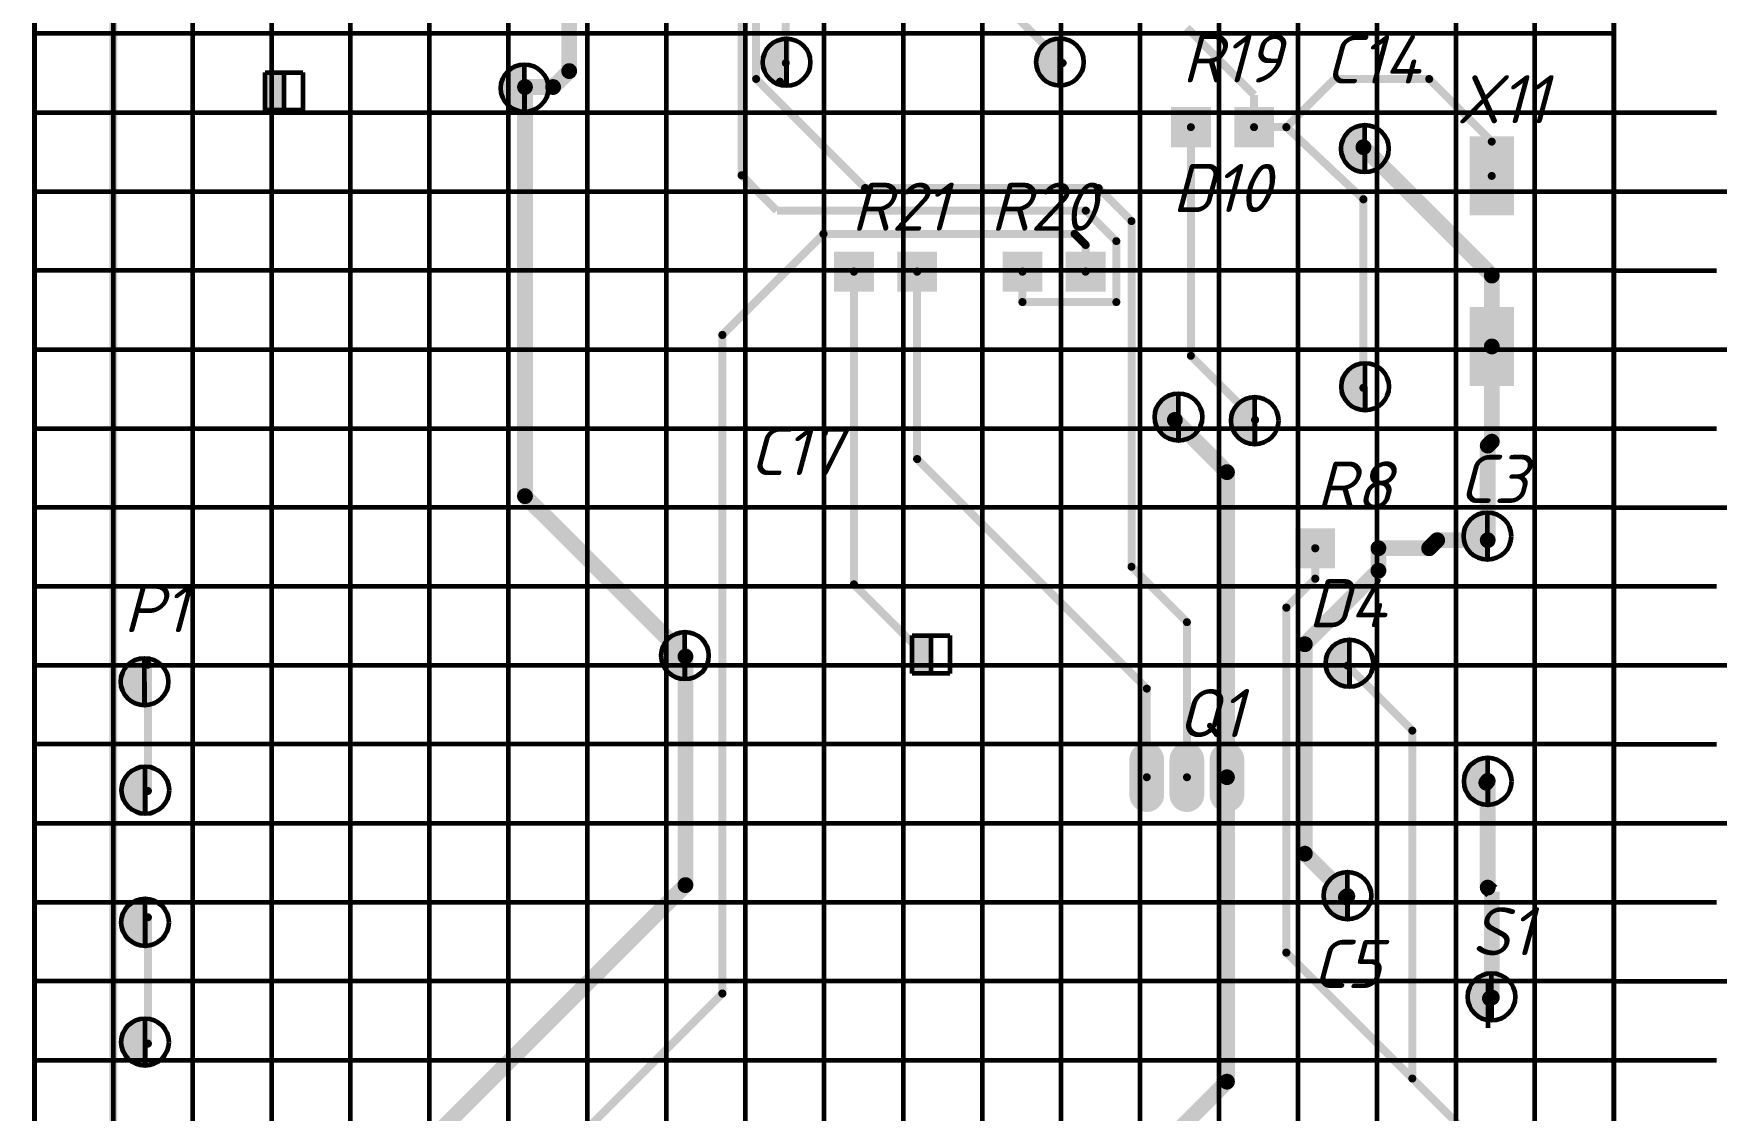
# Model space of a CAD drawing. Header units: millimetres. Extents: x 0 to 9139, y -367 to 2333.
# Drawn here: x 5733.5 to 5840, y 1520 to 1588.2 of the extents above; entities that cross this region are included whole.
import ezdxf

# ---------------------------------------------------------------- set-up
doc = ezdxf.new("R2010")
doc.units = ezdxf.units.MM
doc.header["$LTSCALE"] = 0.5
doc.layers.get('0').update_dxf_attribs({"lineweight": 60})
doc.layers.get('Defpoints').update_dxf_attribs({"color": 5})
for name, color, linetype in [('3-размеры', 6, 'Continuous'), ('TopLayer', 1, 'Continuous'), ('TopOverlay', 2, 'Continuous')]:
    doc.layers.add(name, color=color, linetype=linetype)
doc.layers.add('Слой1', color=7, linetype='Continuous', lineweight=60)
doc.styles.get("Standard").update_dxf_attribs({"font": 'isocpeui.ttf', "width": 0.9})
doc.dimstyles.new('ISO-25', dxfattribs={"dimtxt": 3.5, "dimasz": 3.5, "dimexe": 2, "dimexo": 0, "dimgap": 1, "dimtad": 1, "dimtoh": 1, "dimdec": 0, "dimtxsty": 'Standard', "dimcen": 2.5, "dimadec": 0, "dimazin": 0, "dimtfac": 1, "dimtdec": 0, "dimtmove": 0, "dimatfit": 3, "dimldrblk": 'DOTSMALL', "dimfxl": 1, "dimarcsym": 0})

# ---------------------------------------------------------------- blocks, each defined once
blk = doc.blocks.new('*U71')
blk.add_line((0, 1.97), (0, -1.97))
blk = doc.blocks.new('*U72')
at = {"color": 0, "linetype": 'ByBlock', "lineweight": -2, "transparency": 16777216}
for p in [(160, 0), (170, 0), (180, 0), (190, 0), (200, 0), (210, 0)]:
    blk.add_blockref('*U71', p, dxfattribs=at)
blk = doc.blocks.new('*U67')
blk.add_line((3.25, 0), (-3.25, 0))
blk = doc.blocks.new('*U68')
at = {"color": 0, "linetype": 'ByBlock', "lineweight": -2, "transparency": 16777216}
for p in [(0, -155), (0, -160), (0, -165), (0, -170), (0, -175), (0, -180), (0, -185), (0, -190), (0, -195), (0, -200), (0, -205), (0, -210), (0, -215)]:
    blk.add_blockref('*U67', p, dxfattribs=at)
blk = doc.blocks.new('*D83')
at = {"layer": '3-размеры', "color": 0, "lineweight": -2, "transparency": 16777216}
for p, q in [((5733.51, 1793.23), (5715.27, 1793.23)), ((5717.27, 1789.73), (5717.27, 1491.73)), ((5733.51, 1488.23), (5715.27, 1488.23))]:
    blk.add_line(p, q, dxfattribs=at)
at = {"layer": '3-размеры', "color": 0, "transparency": 16777216}
for points in [[(5716.68, 1789.73), (5717.85, 1789.73), (5717.27, 1793.23)], [(5716.68, 1491.73), (5717.85, 1491.73), (5717.27, 1488.23)]]:
    blk.add_solid(points, dxfattribs=at)
at = {"layer": 'Defpoints', "color": 0, "transparency": 16777216}
for p in [(5733.51, 1793.23), (5717.27, 1488.23), (5733.51, 1488.23)]:
    blk.add_point(p, dxfattribs=at)
at = {"layer": '3-размеры', "color": 0, "transparency": 16777216, "insert": (5714.52, 1640.73), "char_height": 3.5, "attachment_point": 5, "rotation": 90}
blk.add_mtext('150h12', dxfattribs=at)
blk = doc.blocks.new('_DotSmall')
at = {"color": 0, "linetype": 'ByBlock', "const_width": 0.5}
blk.add_lwpolyline([(-0.0625, 0, 1), (0.0625, 0, 1)], format="xyb", close=True, dxfattribs=at)
blk = doc.blocks.new('*D78')
at = {"layer": '3-размеры', "color": 0, "lineweight": -2, "transparency": 16777216}
for p, q in [((5738.51, 1783.23), (5725.18, 1783.23)), ((5727.18, 1779.73), (5727.18, 1496.76)), ((5738.52, 1493.26), (5725.18, 1493.26))]:
    blk.add_line(p, q, dxfattribs=at)
at = {"layer": '3-размеры', "color": 0, "transparency": 16777216}
for points in [[(5726.6, 1779.73), (5727.76, 1779.73), (5727.18, 1783.23)], [(5726.6, 1496.76), (5727.76, 1496.76), (5727.18, 1493.26)]]:
    blk.add_solid(points, dxfattribs=at)
at = {"layer": 'Defpoints', "color": 0, "transparency": 16777216}
for p in [(5738.51, 1783.23), (5727.18, 1493.26), (5738.52, 1493.26)]:
    blk.add_point(p, dxfattribs=at)
at = {"layer": '3-размеры', "color": 0, "transparency": 16777216, "insert": (5724.43, 1638.25), "char_height": 3.5, "attachment_point": 5, "rotation": 90}
blk.add_mtext('145%%P0.2', dxfattribs=at)
blk = doc.blocks.new('*U73')
for p, q in [((5, 152.5), (5, -152.5)), ((-5, 147.5), (-5, -152.5)), ((0.01, -152.5), (0.01, 147.5))]:
    blk.add_line(p, q)
blk = doc.blocks.new('*U74')
at = {"color": 0, "linetype": 'ByBlock', "lineweight": -2, "transparency": 16777216}
for p in [(0, 0), (15, 0), (30, 0), (45, 0), (60, 0), (75, 0), (90, 0)]:
    blk.add_blockref('*U73', p, dxfattribs=at)
blk = doc.blocks.new('*U75')
for p, q in [((50, 5), (-50, 5)), ((-50, 0), (50, 0)), ((-50, -5), (50, -5))]:
    blk.add_line(p, q)
blk = doc.blocks.new('*U76')
at = {"color": 0, "linetype": 'ByBlock', "lineweight": -2, "transparency": 16777216}
for p in [(0, 90), (0, 75), (0, 60), (0, 45), (0, 30)]:
    blk.add_blockref('*U75', p, dxfattribs=at)

msp = doc.modelspace()

# ---------------------------------------------------------------- hatches: boundary and pattern name
h = msp.add_hatch(color=256)
h.dxf.hatch_style = 1
h.paths.add_polyline_path([(5781.13, 1587.92, 0.414214), (5779.63, 1586.42, 0.414214), (5781.13, 1584.92), (5781.13, 1586.42)])
h = msp.add_hatch(color=256)
h.dxf.hatch_style = 1
h.paths.add_polyline_path([(5798.44, 1587.93, 0.414214), (5796.94, 1586.43, 0.414214), (5798.44, 1584.93), (5798.44, 1586.43)])
h = msp.add_hatch(color=256)
h.dxf.hatch_style = 1
h.paths.add_polyline_path([(5748.11, 1583.38), (5749.3, 1583.38), (5749.3, 1585.78), (5748.11, 1585.78)])
h = msp.add_hatch(color=256)
h.dxf.hatch_style = 1
h.paths.add_polyline_path([(5764.54, 1586.28, 0.414214), (5763.04, 1584.78, 0.414214), (5764.54, 1583.28), (5764.54, 1584.78)])
h = msp.add_hatch(color=256)
h.dxf.hatch_style = 1
h.paths.add_polyline_path([(5817.75, 1582.45, 0.414214), (5816.25, 1580.95, 0.414214), (5817.75, 1579.45), (5817.75, 1580.95)])
h = msp.add_hatch(color=256)
h.dxf.hatch_style = 1
h.paths.add_polyline_path([(5817.77, 1567.37, 0.414214), (5816.27, 1565.87, 0.414214), (5817.77, 1564.37), (5817.77, 1565.87)])
h = msp.add_hatch(color=256)
h.dxf.hatch_style = 1
h.paths.add_polyline_path([(5805.95, 1565.45, 0.414214), (5804.45, 1563.95, 0.414214), (5805.95, 1562.45), (5805.95, 1563.95)])
h = msp.add_hatch(color=256)
h.dxf.hatch_style = 1
h.paths.add_polyline_path([(5810.78, 1565.22, 0.414214), (5809.28, 1563.72, 0.414214), (5810.78, 1562.22), (5810.78, 1563.72)])
h = msp.add_hatch(color=256)
h.dxf.hatch_style = 1
h.paths.add_polyline_path([(5825.51, 1557.91, 0.414214), (5824.01, 1556.41, 0.414214), (5825.51, 1554.91), (5825.51, 1556.41)])
h = msp.add_hatch(color=256)
h.dxf.hatch_style = 1
h.paths.add_polyline_path([(5774.7, 1550.34, 0.414214), (5773.2, 1548.84, 0.414214), (5774.7, 1547.34), (5774.7, 1548.84)])
h = msp.add_hatch(color=256)
h.dxf.hatch_style = 1
h.paths.add_polyline_path([(5789.08, 1547.71), (5790.27, 1547.71), (5790.27, 1550.11), (5789.08, 1550.11)])
h = msp.add_hatch(color=256)
h.dxf.hatch_style = 1
h.paths.add_polyline_path([(5816.77, 1549.86, 0.414214), (5815.27, 1548.36, 0.414214), (5816.77, 1546.86), (5816.77, 1548.36)])
h = msp.add_hatch(color=256)
h.dxf.hatch_style = 1
h.paths.add_polyline_path([(5740.48, 1548.69, 0.414214), (5738.98, 1547.19, 0.414214), (5740.48, 1545.69), (5740.48, 1547.19)])
h = msp.add_hatch(color=256)
h.dxf.hatch_style = 1
h.paths.add_polyline_path([(5740.53, 1541.82, 0.414214), (5739.03, 1540.32, 0.414214), (5740.53, 1538.82), (5740.53, 1540.32)])
h = msp.add_hatch(color=256)
h.dxf.hatch_style = 1
h.paths.add_polyline_path([(5825.53, 1542.38, 0.414214), (5824.03, 1540.88, 0.414214), (5825.53, 1539.38), (5825.53, 1540.88)])
h = msp.add_hatch(color=256)
h.dxf.hatch_style = 1
h.paths.add_polyline_path([(5816.65, 1535.14, 0.414214), (5815.15, 1533.64, 0.414214), (5816.65, 1532.14), (5816.65, 1533.64)])
h = msp.add_hatch(color=256)
h.dxf.hatch_style = 1
h.paths.add_polyline_path([(5740.51, 1533.45, 0.414214), (5739.01, 1531.95, 0.414214), (5740.51, 1530.45), (5740.51, 1531.95)])
h = msp.add_hatch(color=256)
h.dxf.hatch_style = 1
h.paths.add_polyline_path([(5825.77, 1528.73, 0.414214), (5824.27, 1527.23, 0.414214), (5825.77, 1525.73), (5825.77, 1527.23)])
h = msp.add_hatch(color=256)
h.dxf.hatch_style = 1
h.paths.add_polyline_path([(5740.51, 1525.87, 0.414214), (5739.01, 1524.37, 0.414214), (5740.51, 1522.87), (5740.51, 1524.37)])

# ---------------------------------------------------------------- linework, layer by layer
for p, q in [((5733.51, 1488.23), (5733.51, 1788.23)), ((5833.51, 1488.23), (5833.51, 1788.23)), ((5833.51, 1785.73), (5833.51, 1488.23))]:
    msp.add_line(p, q)
at = {"layer": 'TopLayer'}
for points, const_width in [([(5738.51, 1510.46), (5738.51, 1613.33)], 0.508), ([(5779.2, 1585.36), (5779.2, 1612.38)], 0.508), ([(5778.29, 1579.26), (5778.29, 1607.71)], 0.508), ([(5767.37, 1585.86), (5767.37, 1607.2)], 1), ([(5781.08, 1586.37), (5781.08, 1595.31)], 0.508), ([(5798.61, 1586.37), (5789.72, 1595.26)], 0.508), ([(5810.74, 1584.34), (5806.47, 1588.61)], 0.508), ([(5767.37, 1585.86), (5766.35, 1584.85)], 1), ([(5786.11, 1578.45), (5779.2, 1585.36)], 0.508), ([(5815.83, 1585.36), (5812.78, 1582.31)], 0.508), ([(5821.82, 1585.36), (5815.83, 1585.36)], 0.508), ([(5825.79, 1581.39), (5821.82, 1585.36)], 0.508), ([(5764.57, 1558.94), (5764.57, 1584.85)], 1), ([(5766.35, 1584.85), (5764.57, 1584.85)], 1), ([(5810.74, 1582.31), (5810.74, 1584.34)], 0.508), ([(5806.74, 1567.83), (5806.74, 1582.31)], 0.508), ([(5812.78, 1582.31), (5810.74, 1582.31)], 0.508), ([(5817.66, 1577.74), (5812.78, 1582.31)], 0.508), ([(5825.79, 1572.91), (5817.66, 1581.04)], 1), ([(5825.79, 1579.22), (5825.79, 1581.39)], 0.508), ([(5780.52, 1577.02), (5778.29, 1579.26)], 0.508), ([(5800.89, 1578.45), (5786.11, 1578.45)], 0.508), ([(5802.98, 1576.36), (5800.89, 1578.45)], 0.508), ([(5817.66, 1565.8), (5817.66, 1577.74)], 0.508), ([(5800.08, 1577.02), (5780.52, 1577.02)], 0.508), ([(5802.01, 1575.09), (5800.08, 1577.02)], 0.508), ([(5802.98, 1554.47), (5802.98, 1576.36)], 0.508), ([(5783.47, 1575.55), (5777.07, 1569.15)], 0.508), ([(5799.37, 1575.55), (5783.47, 1575.55)], 0.508), ([(5800.07, 1574.85), (5799.37, 1575.55)], 0.508), ([(5800.07, 1573.16), (5800.07, 1574.85)], 0.508), ([(5802.01, 1571.23), (5802.01, 1575.09)], 0.508), ([(5785.4, 1553.35), (5785.4, 1573.16)], 0.508), ([(5789.4, 1561.29), (5789.4, 1573.16)], 0.508), ([(5796.07, 1571.23), (5796.07, 1573.16)], 0.508), ([(5825.79, 1568.42), (5825.79, 1572.91)], 1), ([(5802.01, 1571.23), (5796.07, 1571.23)], 0.508), ([(5777.07, 1527.44), (5777.07, 1569.15)], 0.508), ([(5825.79, 1562.39), (5825.79, 1568.42)], 1), ([(5810.8, 1563.77), (5806.74, 1567.83)], 0.508), ([(5809.02, 1560.46), (5805.72, 1563.77)], 1), ([(5825.79, 1562.39), (5825.53, 1562.14)], 1), ([(5825.53, 1556.15), (5825.53, 1562.14)], 1), ([(5803.94, 1546.75), (5789.4, 1561.29)], 0.508), ([(5809.02, 1541.14), (5809.02, 1560.46)], 1), ([(5774.73, 1548.78), (5764.57, 1558.94)], 1), ([(5814.61, 1553.71), (5814.61, 1555.64)], 0.508), ([(5818.61, 1554.22), (5818.61, 1555.64)], 1), ([(5821.82, 1555.64), (5818.61, 1555.64)], 1), ([(5822.33, 1556.15), (5821.82, 1555.64)], 1), ([(5825.53, 1556.15), (5822.33, 1556.15)], 1), ([(5806.48, 1550.96), (5802.98, 1554.47)], 0.508), ([(5818.61, 1554.22), (5813.95, 1549.56)], 1), ([(5789.97, 1548.78), (5785.4, 1553.35)], 0.508), ([(5814.61, 1553.71), (5812.78, 1551.88)], 0.508), ([(5812.78, 1530.03), (5812.78, 1551.88)], 0.508), ([(5806.48, 1541.14), (5806.48, 1550.96)], 0.508), ([(5774.73, 1534.31), (5774.73, 1548.78)], 1), ([(5813.95, 1536.3), (5813.95, 1549.56)], 1), ([(5740.7, 1540.27), (5740.7, 1548.27)], 0.508), ([(5820.76, 1544.09), (5816.64, 1548.21)], 0.508), ([(5803.94, 1541.14), (5803.94, 1546.75)], 0.508), ([(5820.76, 1522.06), (5820.76, 1544.09)], 0.508), ([(5803.94, 1542.24), (5803.94, 1540.04)], 2.2), ([(5806.48, 1542.24), (5806.48, 1540.04)], 2.2), ([(5809.02, 1542.24), (5809.02, 1540.04)], 2.2), ([(5809.02, 1521.86), (5809.02, 1541.14)], 1), ([(5825.53, 1534.15), (5825.53, 1540.91)], 1), ([(5816.64, 1533.61), (5813.95, 1536.3)], 1), ([(5774.73, 1534.31), (5740.7, 1500.27)], 1), ([(5825.79, 1533.9), (5825.53, 1534.15)], 1), ([(5825.79, 1527.19), (5825.79, 1533.9)], 1), ([(5740.7, 1524.27), (5740.7, 1532.27)], 0.508), ([(5820.76, 1522.06), (5812.78, 1530.03)], 0.508), ([(5777.07, 1527.44), (5746.64, 1497.01)], 0.508), ([(5809.02, 1521.86), (5797.08, 1509.92)], 1), ([(5825.79, 1517.03), (5820.76, 1522.06)], 0.508)]:
    msp.add_lwpolyline(points, dxfattribs=dict(at, const_width=const_width))
for points, const_width in [([(5781.21, 1586.37, -1), (5780.96, 1586.37, -1)], 0.254), ([(5798.74, 1586.37, -1), (5798.48, 1586.37, -1)], 0.254), ([(5767.62, 1585.86, -1), (5767.12, 1585.86, -1)], 0.5), ([(5767.62, 1585.86, -1), (5767.12, 1585.86, -1)], 0.5), ([(5779.33, 1585.36, -1), (5779.08, 1585.36, -1)], 0.254), ([(5779.33, 1585.36, -1), (5779.08, 1585.36, -1)], 0.254), ([(5780.84, 1585.19, -1), (5780.59, 1585.19, -1)], 0.254), ([(5780.84, 1585.19, -1), (5780.59, 1585.19, -1)], 0.254), ([(5821.95, 1585.36, -1), (5821.7, 1585.36, -1)], 0.254), ([(5821.95, 1585.36, -1), (5821.7, 1585.36, -1)], 0.254), ([(5764.82, 1584.85, -1), (5764.32, 1584.85, -1)], 0.5), ([(5764.82, 1584.85, -1), (5764.32, 1584.85, -1)], 0.5), ([(5766.6, 1584.85, -1), (5766.1, 1584.85, -1)], 0.5), ([(5766.6, 1584.85, -1), (5766.1, 1584.85, -1)], 0.5), ([(5806.86, 1582.31, -1), (5806.61, 1582.31, -1)], 0.254), ([(5810.86, 1582.31, -1), (5810.61, 1582.31, -1)], 0.254), ([(5810.86, 1582.31, -1), (5810.61, 1582.31, -1)], 0.254), ([(5812.91, 1582.31, -1), (5812.65, 1582.31, -1)], 0.254), ([(5812.91, 1582.31, -1), (5812.65, 1582.31, -1)], 0.254), ([(5812.91, 1582.31, -1), (5812.65, 1582.31, -1)], 0.254), ([(5817.91, 1581.04, -1), (5817.41, 1581.04, -1)], 0.5), ([(5825.91, 1581.39, -1), (5825.66, 1581.39, -1)], 0.254), ([(5825.91, 1581.39, -1), (5825.66, 1581.39, -1)], 0.254), ([(5778.42, 1579.26, -1), (5778.16, 1579.26, -1)], 0.254), ([(5778.42, 1579.26, -1), (5778.16, 1579.26, -1)], 0.254), ([(5825.91, 1579.22, -1), (5825.66, 1579.22, -1)], 0.254), ([(5786.24, 1578.45, -1), (5785.98, 1578.45, -1)], 0.254), ([(5786.24, 1578.45, -1), (5785.98, 1578.45, -1)], 0.254), ([(5801.02, 1578.45, -1), (5800.77, 1578.45, -1)], 0.254), ([(5801.02, 1578.45, -1), (5800.77, 1578.45, -1)], 0.254), ([(5817.79, 1577.74, -1), (5817.53, 1577.74, -1)], 0.254), ([(5817.79, 1577.74, -1), (5817.53, 1577.74, -1)], 0.254), ([(5800.21, 1577.02, -1), (5799.95, 1577.02, -1)], 0.254), ([(5800.21, 1577.02, -1), (5799.95, 1577.02, -1)], 0.254), ([(5803.1, 1576.36, -1), (5802.85, 1576.36, -1)], 0.254), ([(5803.1, 1576.36, -1), (5802.85, 1576.36, -1)], 0.254), ([(5783.6, 1575.55, -1), (5783.34, 1575.55, -1)], 0.254), ([(5783.6, 1575.55, -1), (5783.34, 1575.55, -1)], 0.254), ([(5799.5, 1575.55, -1), (5799.24, 1575.55, -1)], 0.254), ([(5799.5, 1575.55, -1), (5799.24, 1575.55, -1)], 0.254), ([(5800.2, 1574.85, -1), (5799.94, 1574.85, -1)], 0.254), ([(5800.2, 1574.85, -1), (5799.94, 1574.85, -1)], 0.254), ([(5802.14, 1575.09, -1), (5801.89, 1575.09, -1)], 0.254), ([(5802.14, 1575.09, -1), (5801.89, 1575.09, -1)], 0.254), ([(5785.53, 1573.16, -1), (5785.27, 1573.16, -1)], 0.254), ([(5789.53, 1573.16, -1), (5789.27, 1573.16, -1)], 0.254), ([(5796.2, 1573.16, -1), (5795.94, 1573.16, -1)], 0.254), ([(5800.2, 1573.16, -1), (5799.94, 1573.16, -1)], 0.254), ([(5826.04, 1572.91, -1), (5825.54, 1572.91, -1)], 0.5), ([(5826.04, 1572.91, -1), (5825.54, 1572.91, -1)], 0.5), ([(5796.2, 1571.23, -1), (5795.94, 1571.23, -1)], 0.254), ([(5796.2, 1571.23, -1), (5795.94, 1571.23, -1)], 0.254), ([(5802.14, 1571.23, -1), (5801.89, 1571.23, -1)], 0.254), ([(5802.14, 1571.23, -1), (5801.89, 1571.23, -1)], 0.254), ([(5777.2, 1569.15, -1), (5776.94, 1569.15, -1)], 0.254), ([(5777.2, 1569.15, -1), (5776.94, 1569.15, -1)], 0.254), ([(5826.04, 1568.42, -1), (5825.54, 1568.42, -1)], 0.5), ([(5826.04, 1568.42, -1), (5825.54, 1568.42, -1)], 0.5), ([(5806.86, 1567.83, -1), (5806.61, 1567.83, -1)], 0.254), ([(5806.86, 1567.83, -1), (5806.61, 1567.83, -1)], 0.254), ([(5817.79, 1565.8, -1), (5817.53, 1565.8, -1)], 0.254), ([(5805.97, 1563.77, -1), (5805.47, 1563.77, -1)], 0.5), ([(5810.93, 1563.77, -1), (5810.67, 1563.77, -1)], 0.254), ([(5825.78, 1562.14, -1), (5825.28, 1562.14, -1)], 0.5), ([(5825.78, 1562.14, -1), (5825.28, 1562.14, -1)], 0.5), ([(5826.04, 1562.39, -1), (5825.54, 1562.39, -1)], 0.5), ([(5826.04, 1562.39, -1), (5825.54, 1562.39, -1)], 0.5), ([(5789.53, 1561.29, -1), (5789.27, 1561.29, -1)], 0.254), ([(5789.53, 1561.29, -1), (5789.27, 1561.29, -1)], 0.254), ([(5809.27, 1560.46, -1), (5808.77, 1560.46, -1)], 0.5), ([(5809.27, 1560.46, -1), (5808.77, 1560.46, -1)], 0.5), ([(5764.82, 1558.94, -1), (5764.32, 1558.94, -1)], 0.5), ([(5764.82, 1558.94, -1), (5764.32, 1558.94, -1)], 0.5), ([(5814.74, 1555.64, -1), (5814.48, 1555.64, -1)], 0.254), ([(5818.86, 1555.64, -1), (5818.36, 1555.64, -1)], 0.5), ([(5818.86, 1555.64, -1), (5818.36, 1555.64, -1)], 0.5), ([(5822.07, 1555.64, -1), (5821.57, 1555.64, -1)], 0.5), ([(5822.07, 1555.64, -1), (5821.57, 1555.64, -1)], 0.5), ([(5822.58, 1556.15, -1), (5822.08, 1556.15, -1)], 0.5), ([(5822.58, 1556.15, -1), (5822.08, 1556.15, -1)], 0.5), ([(5825.78, 1556.15, -1), (5825.28, 1556.15, -1)], 0.5), ([(5825.78, 1556.15, -1), (5825.28, 1556.15, -1)], 0.5), ([(5803.1, 1554.47, -1), (5802.85, 1554.47, -1)], 0.254), ([(5803.1, 1554.47, -1), (5802.85, 1554.47, -1)], 0.254), ([(5818.86, 1554.22, -1), (5818.36, 1554.22, -1)], 0.5), ([(5818.86, 1554.22, -1), (5818.36, 1554.22, -1)], 0.5), ([(5785.53, 1553.35, -1), (5785.27, 1553.35, -1)], 0.254), ([(5785.53, 1553.35, -1), (5785.27, 1553.35, -1)], 0.254), ([(5814.74, 1553.71, -1), (5814.48, 1553.71, -1)], 0.254), ([(5814.74, 1553.71, -1), (5814.48, 1553.71, -1)], 0.254), ([(5812.91, 1551.88, -1), (5812.65, 1551.88, -1)], 0.254), ([(5812.91, 1551.88, -1), (5812.65, 1551.88, -1)], 0.254), ([(5806.61, 1550.96, -1), (5806.36, 1550.96, -1)], 0.254), ([(5806.61, 1550.96, -1), (5806.36, 1550.96, -1)], 0.254), ([(5774.98, 1548.78, -1), (5774.48, 1548.78, -1)], 0.5), ([(5774.98, 1548.78, -1), (5774.48, 1548.78, -1)], 0.5), ([(5814.2, 1549.56, -1), (5813.7, 1549.56, -1)], 0.5), ([(5814.2, 1549.56, -1), (5813.7, 1549.56, -1)], 0.5), ([(5740.82, 1548.27, -1), (5740.57, 1548.27, -1)], 0.254), ([(5816.77, 1548.21, -1), (5816.52, 1548.21, -1)], 0.254), ([(5804.07, 1546.75, -1), (5803.82, 1546.75, -1)], 0.254), ([(5804.07, 1546.75, -1), (5803.82, 1546.75, -1)], 0.254), ([(5820.88, 1544.09, -1), (5820.63, 1544.09, -1)], 0.254), ([(5820.88, 1544.09, -1), (5820.63, 1544.09, -1)], 0.254), ([(5804.49, 1542.24, -1), (5803.39, 1542.24, -1)], 1.1), ([(5807.03, 1542.24, -1), (5805.93, 1542.24, -1)], 1.1), ([(5809.57, 1542.24, -1), (5808.47, 1542.24, -1)], 1.1), ([(5804.49, 1540.04, -1), (5803.39, 1540.04, -1)], 1.1), ([(5804.07, 1541.14, -1), (5803.82, 1541.14, -1)], 0.254), ([(5807.03, 1540.04, -1), (5805.93, 1540.04, -1)], 1.1), ([(5806.61, 1541.14, -1), (5806.36, 1541.14, -1)], 0.254), ([(5809.57, 1540.04, -1), (5808.47, 1540.04, -1)], 1.1), ([(5809.27, 1541.14, -1), (5808.77, 1541.14, -1)], 0.5), ([(5809.27, 1541.14, -1), (5808.77, 1541.14, -1)], 0.5), ([(5825.69, 1540.79, -1), (5825.19, 1540.79, -1)], 0.5), ([(5825.78, 1540.91, -1), (5825.28, 1540.91, -1)], 0.5), ([(5740.82, 1540.27, -1), (5740.57, 1540.27, -1)], 0.254), ([(5814.2, 1536.3, -1), (5813.7, 1536.3, -1)], 0.5), ([(5814.2, 1536.3, -1), (5813.7, 1536.3, -1)], 0.5), ([(5774.98, 1534.31, -1), (5774.48, 1534.31, -1)], 0.5), ([(5774.98, 1534.31, -1), (5774.48, 1534.31, -1)], 0.5), ([(5825.78, 1534.15, -1), (5825.28, 1534.15, -1)], 0.5), ([(5825.78, 1534.15, -1), (5825.28, 1534.15, -1)], 0.5), ([(5816.8, 1533.54, -1), (5816.3, 1533.54, -1)], 0.5), ([(5816.89, 1533.61, -1), (5816.39, 1533.61, -1)], 0.5), ([(5740.82, 1532.27, -1), (5740.57, 1532.27, -1)], 0.254), ([(5812.91, 1530.03, -1), (5812.65, 1530.03, -1)], 0.254), ([(5812.91, 1530.03, -1), (5812.65, 1530.03, -1)], 0.254), ([(5777.2, 1527.44, -1), (5776.94, 1527.44, -1)], 0.254), ([(5777.2, 1527.44, -1), (5776.94, 1527.44, -1)], 0.254), ([(5825.92, 1527.13, -1), (5825.42, 1527.13, -1)], 0.5), ([(5826.04, 1527.19, -1), (5825.54, 1527.19, -1)], 0.5), ([(5740.82, 1524.27, -1), (5740.57, 1524.27, -1)], 0.254), ([(5809.27, 1521.86, -1), (5808.77, 1521.86, -1)], 0.5), ([(5809.27, 1521.86, -1), (5808.77, 1521.86, -1)], 0.5), ([(5820.88, 1522.06, -1), (5820.63, 1522.06, -1)], 0.254), ([(5820.88, 1522.06, -1), (5820.63, 1522.06, -1)], 0.254), ([(5820.88, 1522.06, -1), (5820.63, 1522.06, -1)], 0.254)]:
    msp.add_lwpolyline(points, format="xyb", close=True, dxfattribs=dict(at, const_width=const_width))
for points in [[(5808, 1581.04), (5805.48, 1581.04), (5808, 1583.58), (5805.48, 1583.58)], [(5812, 1581.04), (5809.48, 1581.04), (5812, 1583.58), (5809.48, 1583.58)], [(5824.39, 1576.72), (5824.39, 1581.72), (5827.19, 1576.72), (5827.19, 1581.72)], [(5786.66, 1571.89), (5784.14, 1571.89), (5786.66, 1574.43), (5784.14, 1574.43)], [(5790.66, 1571.89), (5788.14, 1571.89), (5790.66, 1574.43), (5788.14, 1574.43)], [(5797.33, 1571.89), (5794.81, 1571.89), (5797.33, 1574.43), (5794.81, 1574.43)], [(5801.33, 1571.89), (5798.81, 1571.89), (5801.33, 1574.43), (5798.81, 1574.43)], [(5824.39, 1565.92), (5824.39, 1570.92), (5827.19, 1565.92), (5827.19, 1570.92)], [(5815.87, 1554.37), (5813.35, 1554.37), (5815.87, 1556.91), (5813.35, 1556.91)]]:
    msp.add_solid(points, dxfattribs=at)
at = {"layer": 'Слой1'}
for p, q in [((5781.13, 1584.92), (5781.13, 1587.92)), ((5798.44, 1584.93), (5798.44, 1587.93)), ((5748.11, 1583.38), (5748.11, 1585.78)), ((5748.11, 1585.78), (5750.51, 1585.78)), ((5749.3, 1585.78), (5749.3, 1583.38)), ((5750.51, 1585.78), (5750.51, 1583.38)), ((5764.54, 1583.28), (5764.54, 1586.28)), ((5781.13, 1586.42), (5781.13, 1584.92)), ((5798.44, 1586.43), (5798.44, 1584.93)), ((5764.54, 1584.78), (5764.54, 1583.28)), ((5750.51, 1583.38), (5748.11, 1583.38)), ((5817.75, 1579.45), (5817.75, 1582.45)), ((5817.75, 1580.95), (5817.75, 1579.45)), ((5817.77, 1564.37), (5817.77, 1567.37)), ((5805.95, 1562.45), (5805.95, 1565.45)), ((5810.78, 1562.22), (5810.78, 1565.22)), ((5817.77, 1565.87), (5817.77, 1564.37)), ((5805.95, 1563.95), (5805.95, 1562.45)), ((5810.78, 1563.72), (5810.78, 1562.22)), ((5825.51, 1554.91), (5825.51, 1557.91)), ((5825.51, 1556.41), (5825.51, 1554.91)), ((5774.7, 1547.34), (5774.7, 1550.34)), ((5789.08, 1547.71), (5789.08, 1550.11)), ((5789.08, 1550.11), (5791.48, 1550.11)), ((5790.27, 1550.11), (5790.27, 1547.71)), ((5791.48, 1550.11), (5791.48, 1547.71)), ((5816.77, 1546.86), (5816.77, 1549.86)), ((5740.48, 1545.69), (5740.48, 1548.69)), ((5774.7, 1548.84), (5774.7, 1547.34)), ((5816.77, 1548.36), (5816.77, 1546.86)), ((5740.48, 1547.19), (5740.48, 1545.69)), ((5791.48, 1547.71), (5789.08, 1547.71)), ((5740.53, 1538.82), (5740.53, 1541.82)), ((5825.53, 1539.38), (5825.53, 1542.38)), ((5825.53, 1540.88), (5825.53, 1539.38)), ((5740.53, 1540.32), (5740.53, 1538.82)), ((5816.65, 1532.14), (5816.65, 1535.14)), ((5740.51, 1530.45), (5740.51, 1533.45)), ((5816.65, 1533.64), (5816.65, 1532.14)), ((5740.51, 1531.95), (5740.51, 1530.45)), ((5825.56, 1525.27), (5825.56, 1528.27)), ((5825.77, 1525.73), (5825.77, 1528.73)), ((5825.77, 1527.23), (5825.77, 1525.73)), ((5740.51, 1522.87), (5740.51, 1525.87)), ((5740.51, 1524.37), (5740.51, 1522.87))]:
    msp.add_line(p, q, dxfattribs=at)
for centre in [(5781.13, 1586.42), (5798.44, 1586.43), (5764.54, 1584.78), (5817.75, 1580.95), (5817.77, 1565.87), (5805.95, 1563.95), (5810.78, 1563.72), (5825.51, 1556.41), (5774.7, 1548.84), (5816.77, 1548.36), (5740.48, 1547.19), (5740.53, 1540.32), (5825.53, 1540.88), (5816.65, 1533.64), (5740.51, 1531.95), (5825.77, 1527.23), (5740.51, 1524.37)]:
    msp.add_circle(centre, 1.5, dxfattribs=at)

# ---------------------------------------------------------------- block references
for name, p in [('*U74', (5738.51, 1640.73)), ('*U76', (5783.51, 1493.23))]:
    msp.add_blockref(name, p)
at = {"extrusion": (0, 0, -1), "zscale": -1}
msp.add_blockref('*U68', (-5836.76, 1738.23), dxfattribs=at)
at = {"extrusion": (0, 0, -1), "zscale": -1, "rotation": 270}
msp.add_blockref('*U72', (-5841.98, 1738.23), dxfattribs=at)

# ---------------------------------------------------------------- texts
at = {"layer": 'TopOverlay'}
for s, p in [('R19', (5806.18, 1585.14)), ('C14', (5815.23, 1585.07)), ('X11', (5823.55, 1582.55)), ('D10', (5805.55, 1576.93)), ('R21', (5785.24, 1575.75)), ('R20', (5794.04, 1575.75)), ('C17', (5778.79, 1560.27)), ('R8', (5814.64, 1558.09)), ('C3', (5823.7, 1558.5)), ('D4', (5814.16, 1550.64)), ('P1', (5739.15, 1550.32)), ('Q1', (5805.88, 1543.68)), ('S1', (5824.5, 1529.86)), ('С5', (5814.53, 1527.79))]:
    msp.add_text(s, height=3.048, dxfattribs=at).set_placement(p)

# ---------------------------------------------------------------- dimensions: what is measured, and where the dimension line sits
at = {"layer": '3-размеры'}
for base, p1, p2, text, picture, middle in [((5717.27, 1488.23), (5733.51, 1793.23), (5733.51, 1488.23), '150h12', '*D83', (5714.52, 1640.73)), ((5727.18, 1493.26), (5738.51, 1783.23), (5738.52, 1493.26), '145%%P0.2', '*D78', (5724.43, 1638.25))]:
    dim = msp.add_linear_dim(base=base, p1=p1, p2=p2, angle=90, text=text, dimstyle='ISO-25', dxfattribs=at)
    dim.commit()
    dim.dimension.update_dxf_attribs({"geometry": picture, "text_midpoint": middle})

doc.saveas('drawing.dxf')
